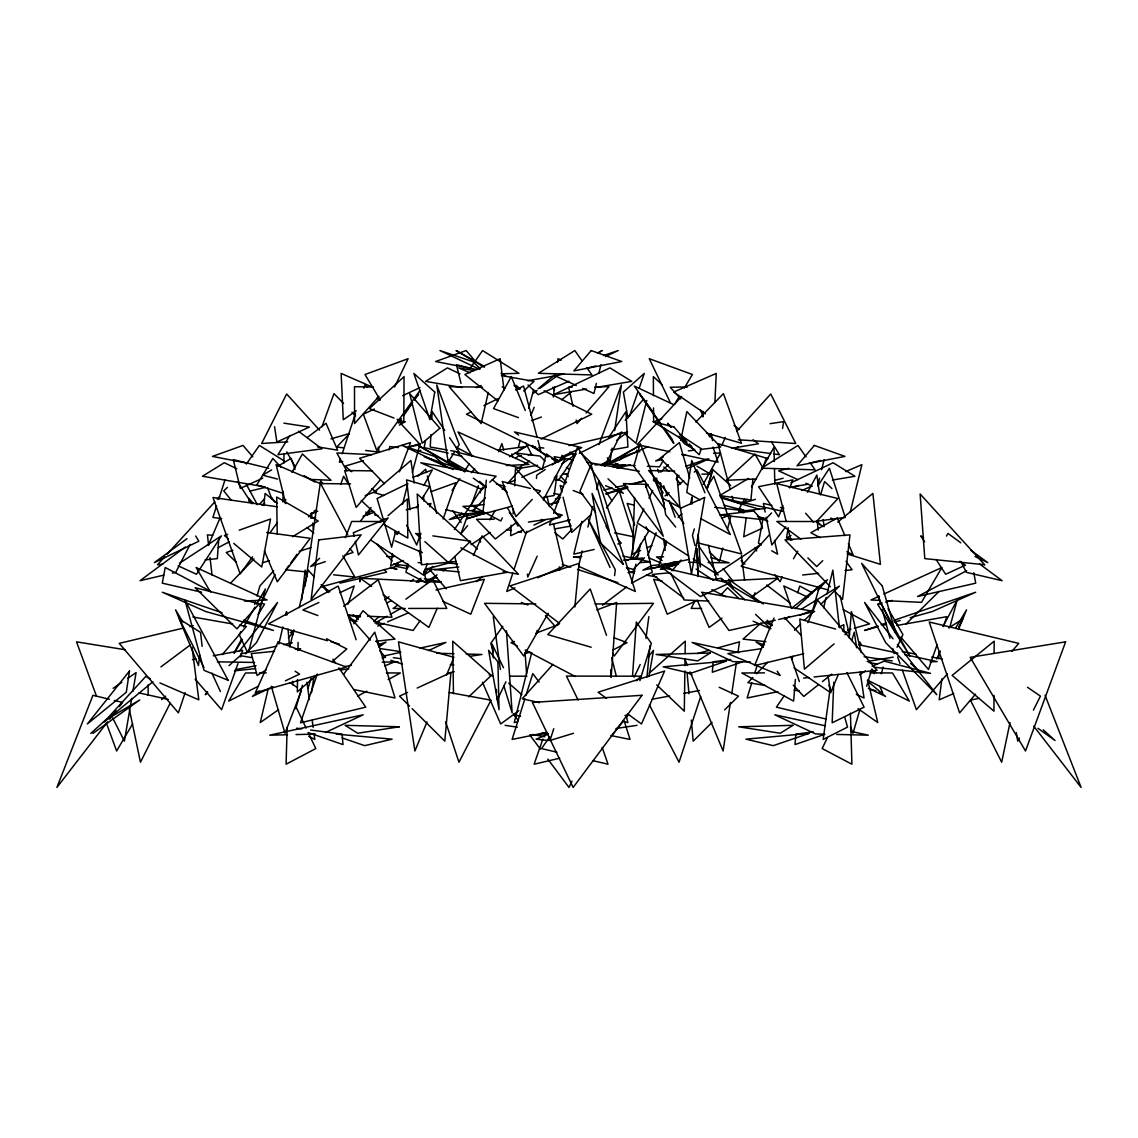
<?xml version="1.0" encoding="UTF-8"?>
<svg xmlns="http://www.w3.org/2000/svg" width="1138" height="1138" viewBox="0 0 1138 1138"><rect width="100%" height="100%" fill="white"/><g stroke="black" fill="none" stroke-linecap="round" stroke-linejoin="round"><path stroke-width="1.5" d="M702.843 416.536L702.857 411.273M994 695.418L993.958 711.165L952.136 675.403L994.171 641.178L994.128 653.425M684.863 670.922L684.294 711.165L656.726 684.934M684.948 665.673L685.048 658.674M685.119 653.425L685.289 641.178L649.272 673.113M297.516 679.486L297.331 691.861L317.388 674.464M297.985 649.428L298.099 642.358M282.921 502.029L283.163 491.445M283.817 463.18L284.016 454.346M287.146 727.282L286.093 764.21L315.809 748.576L308.355 732.844M632.643 552.215L634.52 497.477M833.77 682.345L832.177 722.801L864.098 707.167L846.857 672.544M714.906 402.582L716.243 373.435L673.696 392.055L705.46 413.805M511.133 525.187L510.606 535.685L523.067 530.009M513.124 513.892L513.394 508.629M514.604 485.826L515.528 468.287L560.01 517.42L528.373 522.086M430.918 434.645L430.235 447.035L447.291 450.022M431.786 418.713L432.184 411.629L444.745 430.434M632.529 676.185L636.313 622.031L651.377 643.368L639.897 680.652M218.724 539.398L217.33 558.616L205.025 559.882M611.12 677.323L616.668 602.457L596.853 609.996M536.453 478.501L536.709 475.172L545.187 469.567M795.405 679.386L793.613 701.093L741.805 672.985L764.508 672.871M849.218 637.721L851.466 611.561L861.182 652.543M574.875 606.952L579.043 563.367L510.023 585.914L559.626 623.453M646.967 677.138L649.954 645.715M752.915 479.155L750.909 500.051L719.657 495.556L748.662 478.387M486.339 480.165L482.782 514.106L512.527 506.026M263.817 505.542L265.111 493.437L277.259 503.337M199.605 655.758L198.481 665.588L175.579 609.84L182.862 621.988M301.741 599.783L305.155 570.138L306.833 576.966M938.594 658.646L939.405 651.647M553.281 397.062L554.576 386.607M557.577 362.197L558.004 358.712L561.219 360.149M941.88 678.888L939.177 699.842L953.758 693.497M614.563 575.6L615.317 569.768L588.246 519.198L610.011 567.407M746.172 518.018L743.711 536.795L762.474 528.16L759.146 518.402M645.943 638.461L648.845 616.668M829.844 690.922L823.172 739.43L847.54 727.097L844.666 717.068M392.454 553.836L390.761 565.785L403.151 560.479M612.073 448.159L610.011 462.227L607.237 457.817M614.662 430.591L621.405 384.9L598.915 444.602M304.984 586.212L320.589 481.018L322.936 483.636M730.397 702.487L723.099 750.995L690.112 671.847M731.706 693.824L736.4 662.643M737.965 652.245L739.529 641.846L717.68 647.935M782.588 428.414L783.613 421.615L770.056 423.677M311.471 692.686L313.875 677.281M131.709 698.291L124.383 741.151L112.648 717.879M132.876 691.435L136.105 672.586L127.499 678.476M788.221 527.876L786.472 538.089L790.995 535.457M648.916 676.513L653.525 650.324L648.361 656.74M480.279 492.854L480.876 489.468M630.993 558.004L637.038 524.917M763.185 517.733L758.463 543.21L761.407 544.889M425.47 440.648L424.161 447.618L448.13 453.123M285.112 502.882L285.766 499.397M389.168 449.923L389.822 446.537L398.414 447.575M690.624 503.864L691.947 497.022L691.989 504.02M1010.003 722.602L1001.682 762.232L970.444 700.183L979.05 698.277M407.774 563.708L405.953 572.201L426.665 583.14L423.848 571.077M680.666 440.321L686.854 411.629L720.653 447.035L700.24 449.482M488.316 392.425L481.146 423.564L449.14 386.692L482.484 387.133M631.903 581.418L635.9 564.192M637.109 559.014L640.708 543.509M268.326 688.405L260.246 722.559L278.554 709.671M278.838 644.008L282.893 626.924M285.723 614.975L286.534 611.561L286.833 615.046M582.229 550.948L578.602 566.297L635.388 591.476L598.759 481.018L596.739 489.539M587.877 527.065L592.713 506.595M289.749 646.996L293.86 629.911M299.194 607.706L308.242 570.138L314.102 576.738M596.412 383.35L593.936 393.506L582.713 388.385M598.887 373.193L600.935 364.729M817.923 485.001L819.559 478.23M821.622 469.766L824.097 459.61M581.859 521.403L573.822 554.149L594.136 549.455M823.628 607.706L826.145 597.464M826.985 594.05L832.845 570.138L839.46 627.692M850.257 512.114L861.893 464.645L845.605 471.63M531.716 652.543L514.262 722.559L517.733 721.791M536.411 633.752L537.25 630.338M707.722 487.889L712.36 469.183L730.667 485.57M722.801 548.047L719.444 561.489L709.33 551.873M727.424 529.583L730.795 516.14M646.754 400.448L635.986 443.251L625.872 434.673M395.569 531.731L391.628 547.207L377.091 498.544L407.802 483.607L402.553 504.234M542.328 469.055L546.311 453.934L557.819 461.615M518.359 447.262L520.166 440.463M528.729 408.172L533.694 389.481M248.525 651.846L265.382 588.958L256.647 604.164M412.326 472.512L420.078 443.607L408.414 447.106M881.324 673.767L883.116 667.053M949.732 627.522L957.172 600.139L943.046 626.341M694.336 528.9L692.459 535.486L694.977 545.443M254.613 604.449L255.581 601.077M257.017 596.028L259.905 585.914L273.618 570.892M295.724 708.704L302.423 685.304M308.014 688.49L310.959 678.419M859.844 709.771L853.002 733.27L850.456 726.67M866.701 686.257L871.594 669.457M820.498 494.902L824.595 481.545L831.949 488.543M751.791 682.814L747.111 698.007L777.851 691.662M754.907 672.686L756.998 665.929M762.716 647.366L764.281 642.301M666.527 541.105L658.831 565.785L689.514 559.313M707.537 487.277L712.772 470.52M851.708 640.538L854.311 632.173L856.615 647.764M524.846 698.917L512.114 739.43L546.88 732.374M525.898 695.546L532.783 673.596L539.128 682.046M216.59 505.955L212.891 517.42L221.64 518.587M218.709 499.411L225.04 479.752M553.779 728.676L549.939 740.497L573.481 733.285M700.681 696.598L679.045 762.232L649.385 704.835M340.475 458.856L339.352 462.227L342.794 461.473M342.154 453.82L355.54 413.478M363.918 388.271L365.042 384.9L367.432 387.503M512.854 573.068L506.751 591.476L514.874 587.877M513.963 569.711L526.738 531.218M185.153 692.686L178.396 712.872L119.248 643.368L182.948 628.19M797.567 592.784L799.815 586.07L812.219 592.784M347.958 604.278L354.217 585.97L339.778 592.727M420.69 533.338L416.693 544.974L406.593 525.201M429.823 506.737L430.975 503.409L427.66 504.262M317.303 674.123L300.475 722.801L365.725 707.167L338.911 667.864M629.385 416.423L637.977 391.628M639.129 388.314L644.293 373.435L623.396 392.055L627.934 418.002M542.883 739.031L534.12 764.21L559.697 758.207M937.086 644.72L928.466 669.471L900.827 637.166M943.388 626.569L946.83 616.668L896.787 625.487M526.268 650.239L525.102 653.553L530.109 652.088M427.419 563.424L423.35 574.96L370.974 540.251M443.123 518.942L455.911 482.697L431.032 491.687M238.013 663.511L221.583 709.685L195.195 679.144M240.36 656.911L242.707 650.324L213.233 655.773M762.346 469.411L766.287 458.372M340.632 484.546L343.605 476.281L348.228 483.721M321.983 426.707L333.975 393.606L343.576 403.492M551.261 520.038L549.469 524.988L570.181 519.867M553.651 513.423L577.549 447.291L611.988 500.891M468.187 513.907L460.947 533.779L467.562 525.656M471.203 505.628L478.429 485.741M647.849 555.529L656.142 532.74M753.214 597.678L755.006 592.784M399.381 471.843L410.562 442.554L359.594 458.329L384.459 483.735M301.513 690.368L284.998 733.27L271.299 686.257M782.987 505.571L778.648 516.823L758.577 486.68L792.887 479.866L789.786 487.903M345.426 537.62L351.727 521.46L381.685 521.531M498.657 451.715L501.901 443.607L503.736 450.051M773.954 618.034L754.579 665.588L803.741 653.724M958.466 629.513L966.56 609.84L955.635 628.062M530.863 415.384L534.191 407.304M782.147 576.852L780.099 581.76L774.793 574.747M427.02 721.919L414.901 750.995L398.471 641.846L453.934 657.323M446.537 675.076L453.265 658.93M838.365 674.379L830.968 691.861L829.005 685.133M208.354 545.301L220.075 517.918M721.833 445.427L725.233 437.533M437.262 608.247L428.898 627.408L383.122 594.633M791.678 659.471L793.072 656.256M807.795 622.586L817.61 600.139L877.071 670.325L814.068 676.982M473.422 555.387L482.085 535.884L518.459 574.263L503.138 571.432M537.207 556.155L527.776 577.051L527.392 574.135M936.73 658.93L940.358 651.036M897.029 647.238L902.932 634.606L888.109 608.73M827.411 737.566L822.191 748.576L851.907 764.21L850.442 713.213M505.926 681.804L497.334 699.842L496.993 696.356M643.866 508.985L637.266 522.897L688.732 556.027M649.001 498.16L652.671 490.421M394.53 387.048L408.101 358.712L364.999 374.502L380.248 400.021M572.016 781.152L569 787.439L547.805 759.089M634.065 677.295L640.182 664.592M694.92 600.85L691.235 608.417L701.62 608.432M260.346 604.577L275.055 574.462M502.299 517.875L500.777 521.005L485.627 512.954M170.131 703.284L140.458 762.232L129.248 708.818M1019.321 738.05L1017.756 741.151L1016.291 732.588M1033.404 710.112L1040.445 696.143L1027.543 687.309M958.779 626.896L962.748 619.072L948.665 627.948M190.146 544.405L175.75 572.329L172.35 573.125M543.281 499.995L565.216 458.443L521.83 477.249M398.897 531.432L397.219 534.504L394.658 532.072M423.948 485.286L432.298 469.909L412.667 477.419M807.553 492.256L816.885 475.072L819.488 493.65M234.015 652.913L241.711 638.959M259.663 606.426L261.37 603.325L264.557 604.107L258.113 614.492M703.142 484.39L720.539 452.967L713.526 453.294M793.471 558.786L797.766 551.162M744.579 499.184L739.387 508.33L745.717 511.232M751.493 486.964L773.982 447.291L774.309 461.416M291.968 472.398L302.409 454.019L331.03 480.264L309.764 479.397M489.795 519.881L495.044 510.678M240.957 631.562L239.208 634.606L247.33 651.974M243.575 626.995L254.912 607.208M548.231 613.268L523.708 656L484.532 603.325L535.799 603.908M663.141 460.748L659.599 466.808L647.394 466.239M132.691 723.796L116.631 750.995L106.303 722.872M674.464 404.516L678.945 397.02M684.322 388.001L692.402 374.502L649.286 358.712L670.41 402.795M632.187 558.474L648.546 531.446L645.929 526.809M946.446 536.041L948.025 533.452L960.799 542.826M289.834 435.541L277.985 454.688L321.912 448.827L298.526 431.274M416.48 507.776L418.357 504.76M422.084 498.729L429.538 486.68L406.579 479.866L410.064 509.781M234.144 653.041L242.437 639.698M706.399 488.188L713.796 476.281L741.692 553.993L697.807 542.883M454.617 451.942L448.144 462.227L436.75 384.9L459.24 444.602L456.466 449.012M452.113 490.464L459.752 478.557M464.546 471.118L469.325 463.664M817.824 486.011L829.403 468.287L845.264 517.42L817.24 521.147M608.588 437.661L625.971 411.629L627.92 447.035L610.864 450.022M427.916 569.1L424.005 574.96L431.359 570.223M454.403 529.554L482.853 487.078M575.344 455.47L558.516 480.264L555.23 479.952M784.366 695.517L776.415 707.167L826.216 719.088M677.082 478.131L678.973 475.385M398.471 423.123L401.486 418.741M403.492 415.839L412.553 402.724M414.559 399.808L418.585 393.99L414.517 399.637M353.89 623.752L363.036 610.693L394.971 639.101L375.611 641.306M549.682 736.94L541.532 748.576L556.88 752.19M246.32 464.091L259.421 445.442L284.173 460.89M469.482 369.224L482.569 350.561L518.985 373.292L501.716 373.833M502.811 626.298L490.763 643.368L493.38 651.832M420.235 620.551L413.151 630.466L375.455 622.116M420.022 390.377L376.792 450.662L363.349 414.218L374.359 409.04M288.924 565.558L285.894 569.768L307.089 572.001M290.944 562.741L296.99 554.32M398.257 422.255L400.291 419.438M403.336 415.185L412.482 402.468M606.611 508.003L619.1 490.72L633.738 536.795L614.62 532.84M252.579 556.781L240.175 573.879L212.977 497.491L277.274 506.808M270.133 532.541L277.359 522.57M343.562 674.421L374.743 632.173L395.028 698.007L354.032 689.557M551.717 505.343L560.081 494.048M785.761 526.851L771.834 544.974L766.201 517.264M107.513 721.947L56.9 787.439L92.946 695.29L109.419 699.258M109.675 719.159L116.133 710.795M119.362 706.613L122.591 702.431L114.355 700.453M471.488 472.697L474.631 468.628M207.472 691.932L205.281 694.721L207.713 692.245M239.208 651.391L277.516 602.457L256.434 642.657L245.467 653.824M556.269 503.081L559.469 498.985M360.39 521.218L371.102 507.562M612.102 735.176L622.97 721.577M626.227 717.495L628.404 714.778L624.99 715.518M418.613 582.371L420.832 579.626L416.309 582.329M671.946 570.835L681.093 559.967M288.369 637.934L294.088 631.177M459.667 515.599L461.914 512.968M975.522 694.152L959.604 712.872L929.234 622.031L1018.752 643.368L1011.924 651.377M222.195 654.663L246.377 626.398L239.478 625.189M947.385 673.838L916.417 709.685L902.334 670.111M581.575 418.286L577.009 423.564L576.212 420.093M586.141 413.023L609.015 386.692L594.975 386.877M625.26 420.249L643.838 398.926M259.72 504.148L264.258 498.97M380.135 480.151L356.137 507.392L344.629 470.52L372.467 470.876M502.327 489.354L504.675 486.708M508.202 482.754L521.133 468.244L457.049 452.199L478.557 473.38M552.954 664.407L522.242 698.76L539.554 702.672M769.316 534.803L741.165 566.297L828.649 590.067M379.011 396.309L354.558 423.564L354.501 386.692L373.406 387.005M164.683 556.88L157.513 564.733L162.791 564.192M167.073 554.263L214.84 501.858M217.23 499.226L219.62 496.609M736.642 431.473L770.753 393.99L795.746 443.507L738.292 439.78M145.977 676.2L103.828 722.289L152.905 681.719M747.197 499.241L743.697 503.067L755.419 499.326M720.71 595.146L727.538 587.734L739.003 598.616M681.562 396.579L637.138 444.602L669.841 451.729M816.458 521.588L837.924 498.544L776.756 483.607L786.187 521.417M817.852 590.124L827.497 579.754L791.408 608.417M429.154 570.152L432.596 566.496M634.094 558.914L638.944 553.793M348.811 434.389L336.748 447.035L343.548 447.846M532.299 499.44L515.927 516.595L502.242 481.545L530.507 488.43M538.146 493.323L540.493 490.862L533.836 489.24M572.215 529.113L562.784 538.957L554.775 532.684M644.478 557.776L633.297 569.398L626.455 567.577M771.578 512.954L765.988 518.772L757.439 516.481M230.758 582.941L254.03 558.886M695.83 422.056L723.412 393.606L741.407 443.251L706.47 433.08M485.414 497.903L472.327 511.332L482.868 511.474M752.844 677.523L747.879 682.629L765.02 685.417M756.557 673.71L767.723 662.245M558.573 462.028L562.158 458.372L552.257 464.901M515.571 458.571L518.089 456.068L521.403 455.655M712.061 722.402L693.184 741.151L691.307 720.055M724.636 709.899L738.477 696.143L719.202 687.309M645.531 487.078L648.048 484.589M660.709 472.128L668.291 464.66M906.161 623.866L939.049 591.461M794.409 630.21L800.668 624.079M804.41 620.395L813.172 611.817M820.669 604.463L839.417 586.07L801.536 609.115M822.746 560.678L816.7 566.539L807.852 557.904M227.429 487.377L223.745 490.862L231.327 500.35M376.408 624.008L378.954 621.59M468.742 696.854L491.303 675.403L452.711 641.178L453.465 693.668M523.75 391.017L533.964 381.372L501.445 375.554M485.869 485.898L482.043 489.511L420.79 462.753L496.097 476.253L489.71 482.284M678.148 517.491L682.003 513.85M591.106 514.476L571.731 532.484L563.082 497.221M795.306 608.702L819.687 585.97L812.76 609.982L799.758 615.416M319.622 558.26L310.617 566.539L325.297 561.674M373.776 621.419L379.011 616.611M416.906 581.845L420.832 578.246M90.798 733.413L105.123 720.411L139.732 699.955L92.918 733.398M615.729 463.422L613.126 465.769L617.906 463.507M619.641 459.908L623.553 456.395L638.176 451.459M417.802 476.21L425.64 469.183L426.48 472.583M535.472 391.173L532.854 393.506L537.093 390.419M538.089 388.826L555.572 374.231M229.037 665.616L240.246 655.659L252.408 657.707M760.909 623.183L743.029 639.101L765.902 641.704M636.028 680.809L641.263 676.2L566.454 676.086L578.076 699.984M308.426 516.808L316.492 509.838M332.111 661.704L346.82 648.945L326.506 638.774M380.248 522.299L384.132 518.956M388.015 515.628L407.418 498.97L407.817 538.089L383.307 524.049M161.667 699.628L165.721 696.172M258.938 690.866L252.408 696.428L272.836 686.755M834.097 643.88L804.424 669.144L799.786 619.072L835.633 629.058M844.88 634.691L847.582 632.401L842.461 630.964M665.033 495.898L669.03 492.64M678.348 485.073L683.668 480.734M694.308 472.085L696.968 469.909L730.34 534.504L700.994 518.757M837.781 522.043L872.889 493.437L880.442 564.363L847.113 553.907M561.631 399.822L571.276 392.112M554.249 477.789L556.923 475.67L554.064 495.556L543.623 497.249M818.435 684.735L803.755 696.428L793.286 685.161M822.447 681.548L831.793 674.123M516.737 522.228L495.371 538.957L476.523 519.284L494.205 519.198M262.039 505.144L264.813 502.996M343.662 606.269L378.186 579.754L391.984 617.237L367.546 616.227M602.457 605.217L626.554 586.98M307.075 437.646L326.037 423.308L337.616 450.179L317.445 446.836M616.682 440.25L627.664 431.956L569.057 445.598M476.111 581.618L482.953 576.468M738.235 446.765L735.489 448.827L770.625 453.507M160.927 666.882L190.231 645.004M185.295 547.051L140.017 580.707L163.844 575.117M187.016 538.658L154.384 562.613L198.837 541.219L195.693 536.041M518.843 710.667L500.663 723.981L482.441 682.259M539.924 388.371L559.725 373.975M397.361 605.359L393.108 608.446L405.213 608.446M405.853 599.185L432.767 579.626L446.765 608.417L408.684 608.432M601.846 465.769L610.324 459.61L601.12 464.788M721.976 618.19L709.102 627.408L697.267 600.252M752.019 596.682L777.78 578.246L723.114 581.006M384.729 599.826L389.054 596.739M410.733 581.333L413.635 579.285M356.265 410.832L343.278 419.723L341.144 373.435L372.667 387.219M113.16 688.291L121.766 682.402M561.987 463.82L576.326 454.019M378.741 647.01L386.052 642.045L377.844 644.947M859.574 674.834L865.349 670.951M714.65 574.96L761.208 544.106M179.505 563.253L221.384 535.884L196.476 574.263L178.154 565.842M426.138 581.987L437.092 574.861M443.038 570.991L446.025 569.057M471.047 544.661L490.165 532.356M266.136 669.912L257.131 675.446L251.285 653.61L274.201 651.32M297.644 650.523L300.645 648.674L295.354 649.201M292.523 536.738L318.242 520.976L276.676 497.022L277.203 533.765M509.454 456.694L525.998 446.537L497.733 450.278M517.69 468.358L529.54 461.118M784.864 619.257L789.416 616.497M399.31 425.157L405.228 421.615L400.363 422.867M271.655 469.866L262.679 475.172L277.544 479.084M277.644 466.324L291.115 458.372L295.041 469.411M604.378 466.424L639.954 445.442L603.937 465.627M374.871 623.112L387.076 616.227M390.121 614.506L400.804 608.489M357.659 696.129L366.806 691.179M388.143 679.599L400.334 672.985L386.365 672.914M366.422 513.793L372.61 510.478M633.823 570.693L630.736 572.329L634.207 572.955M631.49 583.14L652.202 572.201L644.606 536.539M612.87 650.097L626.995 642.657L613.78 637.636M218.34 547.563L229.321 541.802M663.312 456.964L655.63 461.004L662.472 459.425M966.646 570.721L917.527 596.54L975.735 583.154L973.772 572.713M579.384 453.351L621.874 431.956L605.587 464.432L595.003 464.901M386.621 603.026L391.372 600.636M258.554 686.114L228.681 701.093L245.495 672.985L255.865 672.914M839.076 627.038L843.77 624.691L843.87 631.761M471.217 411.871L466.452 414.218L540.692 450.662L537.99 440.463M483.906 405.626L498.188 398.584M515.628 389.978L523.565 386.081L537.079 437.063M519.042 449.894L528.516 445.243M541.162 439.026L591.703 414.218L544.106 390.761M417.618 451.786L420.79 450.278M790.924 482.825L833.101 462.753L854.937 476.253L832.376 480.08M605.473 356.578L618.19 350.561L603.567 355.497M285.41 680.809L299.55 674.123L295.112 671.221M402.667 395.697L419.965 387.56M428.613 650.566L445.911 642.444L419.936 648.119M325.482 732.474L363.207 714.778L269.706 735.176L287.245 734.764M318.91 602.471L302.864 609.982L317.843 615.558M560.892 457.277L581.703 447.618L514.476 431.956L518.587 435.057M407.56 692.459L399.523 696.143L409.595 706.143M417.191 688.035L450.918 672.586L444.816 741.151L412.112 708.647M696.911 600.551L667.238 614.193L653.667 579.285L662.302 581.191M647.75 446.722L609.043 464.432L635.189 465.655M533.964 525.045L544.86 520.08L541.361 519.511M879.005 596.284L870.94 599.968L879.66 600.38M883.842 594.064L941.908 567.492L921.495 602.343L886.63 600.708M262.75 478.145L240.303 488.387L233.29 459.61L268.682 468.344M476.296 387.66L481.104 385.469M688.092 468.116L708.974 458.842M537.577 577.805L563.538 566.297L553.466 523.651M568.872 381.258L538.246 394.644L528.018 384.985M507.377 483.508L515.4 480.023M377.773 626.056L384.217 623.268M387.446 621.889L408.428 612.827M632.572 553.993L640.623 550.522M647.053 547.734L651.889 545.657M801.65 490.521L811.422 486.324M384.857 665.901L394.658 661.804M548.288 734.095L536.112 739.174L548.459 740.511M872.092 666.214L884.269 661.135L930.5 673.34L874.098 667.238M554.22 461.046L557.449 459.709M560.678 458.372L571.973 453.692L574.078 456.409M721.577 518.245L729.614 515.087M661.79 418.684L653.61 421.842L653.525 407.93M365.241 495.556L376.692 491.175M514.305 641.405L511.005 642.657L517.278 645.971M535.77 633.24L558.886 624.449M531.503 420.633L541.432 417.02M363.022 516.296L374.644 512.1M227.685 534.305L224.385 535.486L228.397 538.871M239.208 530.194L270.517 518.999L261.768 567.009L233.731 543.367M605.957 493.778L627.522 486.367M634.151 484.077L644.108 480.663M685.588 466.395L707.153 458.984M742.175 661.946L712.317 672.245L713.17 661.818L730.667 659.528M877.811 625.9L864.539 630.466L878.095 626.668M881.125 624.748L886.104 623.041M894.397 620.196L975.679 592.229L932.335 611.519L910.3 617.664M824.865 734.28L795.007 744.579L795.875 734.138L813.371 731.862M344.871 555.173L353.036 552.471L349.892 548.573M232.877 550.266L226.178 552.471L235.865 561.859M792.233 487.576L798.919 485.442M262.565 562.798L269.222 560.707M299.223 551.304L310.887 547.634M486.324 512.712L466.822 518.772L487.718 512.441M678.276 563.836L660.396 569.398L678.077 564.035M363.406 460.634L345.07 466.153L351.77 471.758M330.959 438.898L349.266 433.564M548.559 504.575L558.602 501.716M847.654 630.125L851.025 629.158M854.396 628.204L869.574 623.88L843.23 609.598M606.028 493.977L628.062 487.818M653.482 480.72L656.882 479.767M293.832 631.448L290.418 632.401L293.12 634.691M697.509 653.568L709.273 650.282M883.188 625.246L886.573 624.307M895.051 621.931L900.13 620.509M321.357 586.81L396.835 566.297L394.488 563.68M555.429 498.999L560.536 497.619M310.973 513.75L316.094 512.37M424.858 569.398L452.213 562.087L448.713 561.703M774.893 480.392L783.157 478.216M406.209 509.81L417.76 506.823M616.867 468.244L630.352 464.873M878.764 603.78L882.135 602.941M885.506 602.087L892.263 600.409M563.865 373.89L555.444 375.967L576.297 385.469M587.464 368.058L595.885 365.981M788.719 468.344L778.605 470.848L797.852 479.61M808.933 463.351L820.726 460.435M250.061 491.075L265.339 487.349M189.833 626.54L193.275 625.729M447.405 673.34L454.261 671.719M339.992 583.14L386.593 572.201L384.303 569.484M426.707 579.939L437.049 577.521M617.849 543.992L621.234 543.21L617.877 539.256M344.658 666.712L351.486 665.147M382.197 658.134L385.611 657.351L379.751 650.737M603.737 489.994L612.301 488.102M615.729 487.349L626.014 485.073M629.442 484.319L644.862 480.905M653.425 479.013L656.854 478.245M435.996 589.982L484.333 579.285L470.762 614.193L442.654 601.277M775.248 620.224L728.989 630.466L701.677 592.229L814.666 611.519L778.677 619.47M408.201 447.22L420.249 444.602L397.447 419.95M383.577 656.043L400.889 652.273M240.886 653.881L276.833 646.142M283.675 644.663L292.238 642.814M546.24 732.474L539.398 733.953L548.26 734.095M483.892 512.413L449.297 519.525L458.173 514.988L483.935 511.83M679.201 562.684L642.885 570.152L651.747 565.614L658.618 564.775M235.353 669.642L256.036 665.73M628.048 572.684L634.862 571.432M650.182 568.602L668.902 565.131M192.422 659.627L195.892 658.987M475.001 509.909L469.966 510.834L462.924 506.325L475.343 505.983M652.216 699.216L669.699 695.987M683.668 693.412L699.401 690.51M527.605 380.761L555.003 375.853M613.41 467.049L625.388 464.901M554.291 528.999L571.091 526.026L567.592 519.881M712.729 579.726L721.307 578.246L744.835 599.826M586.667 389.04L553.694 394.644L609.94 367.887L631.775 381.372L595.345 387.56M520.208 468.259L537.591 465.3M789.004 487.448L808.094 484.205M867.142 661.519L893.202 657.124M731.549 448.23L758.449 443.792L753.029 439.695M469.838 656.341L481.957 654.464L466.239 654.037M615.971 728.505L637.038 725.333M761.336 648.674L727.865 653.61L780.17 675.446L777.197 671.221M340.077 670.012L348.825 668.803M528.004 454.83L531.304 454.418M662.06 564.348L679.23 562.243M688.334 450.904L695.133 450.093M764.907 508.53L738.633 511.46L743.768 512.825M623.468 560.138L642.728 557.976M310.418 518.018L315.639 517.449M434.389 569.583L458.799 566.937M234.556 670.851L255.709 668.561M802.631 575.003L818.535 573.31M845.036 570.508L852.106 569.768L846.046 561.333M803.57 678.092L808.819 677.537M669.941 572.741L652.302 574.406L683.81 598.09M456.366 561.518L421.43 564.733L417.205 493.992L477.363 549.042M484.063 504.618L471.986 505.713L482.597 511.346M287.758 441.814L261.64 443.507L286.648 393.99L319.579 430.178M639.969 562.599L650.481 561.959L622.842 555.998M581.703 556.482L573.396 556.951L580.238 557.734M681.961 454.816L685.474 454.645M506.296 465.499L528.957 464.432L457.988 431.956L472.199 456.21M244.4 601.035L267.06 599.968L196.092 567.492L210.288 591.746M756.5 479.027L726.357 480.264L754.978 454.019L762.816 467.803M663.596 556.752L656.498 556.951L662.131 560.565M382.226 662.16L398.016 661.79M296.022 734.565L315.311 734.11M687.423 386.948L670.225 387.233L680.709 398.912M930.102 661.747L937.2 661.619L904.682 654.62M530.038 735.176L540.678 734.992M572.158 387.19L568.644 387.233L573.026 406.266M595.131 603.994L653.468 603.325L614.292 656L612.543 652.956M259.336 672.885L266.249 672.843M509.568 676.185L526.965 676.157M562.314 474.091L567.634 474.091M701.876 474.091L710.382 474.105L697.011 466.21M870.029 672.828L892.505 672.985L909.319 701.093L868.45 680.595M350.561 483.906L320.603 483.565L347.773 534.689M672.942 562.058L679.969 562.144M688.746 562.272L699.301 562.414M708.078 562.528L729.174 562.812L710.766 557.577M217.358 661.832L254.599 662.458M674.72 471.032L648.575 470.52L679.941 507.392L676.783 474.532M750.511 662.032L732.957 661.619L692.089 642.444L738.846 652.643M824.438 734.152L815.662 733.953L774.793 714.778L825.007 725.731M836.715 734.437L868.294 735.176L850.982 731.393M436.551 653.24L454.019 653.71M386.707 556.553L393.805 556.752M348.328 615.416L360.561 615.928M708.789 601.077L684.08 599.968L670.894 573.68M371.927 454.645L336.848 452.967L346.791 470.919M441.345 582.329L360.22 578.246L371.671 586.44M418.187 562.599L421.7 562.812M212.692 535.301L207.415 534.888L208.624 545.358M450.321 664.62L453.82 664.948M336.137 734.095L392.112 739.174L364.701 745.66L342.069 737.893M553.409 502.74L556.852 503.053M459.24 571.902L429.268 569.057L446.267 588.858M333.605 574.804L354.814 577.051L342.808 555.742M314.259 510.877L317.772 511.261M714.65 507.306L745.461 510.834L724.365 505.3M447.319 562.812L457.476 564.021M365.668 450.492L379.281 452.127L378.186 447.063M393.62 564.135L405.64 565.614L408.599 567.137M393.335 657.707L400.334 658.618M296.634 728.206L301.883 728.889M310.631 730.041L342.125 734.138L342.993 744.579L308.156 732.559M535.486 446.978L532.157 446.537L548.701 456.694M538.8 447.419L543.793 448.073M774.139 453.977L779.402 454.688L771.208 441.43M266.676 532.499L310.247 538.317L277.288 581.76L264.372 550.707M420.818 534.177L415.669 533.452L420.932 538.118M432.838 535.884L470.577 541.219L448.528 562.613L424.872 541.617M380.803 648.674L399.21 651.391M864.126 656.697L892.22 660.922M505.101 725.333L517.392 727.182M283.945 423.165L309.365 427.049L276.875 442.028L274.557 426.707M794.168 690.154L799.317 690.979M125.109 649.727L76.531 641.846L96.574 696.413M462.056 387.56L425.626 381.372L447.447 367.887L459.951 373.833M264.926 486.865L202.464 476.253L224.286 462.753L236.789 468.7M348.84 615.032L360.22 616.967M573.268 459.965L554.149 456.694L557.179 460.947M587.165 462.327L639.314 471.232M424.261 578.829L441.416 581.803M450.705 450.634L459.24 452.127L449.567 437.661M506.467 529.597L511.503 530.493M518.231 531.674L521.588 532.271M192.891 616.981L232.579 623.965M646.356 575.117L656.768 576.98M474.062 370.647L458.657 367.887L469.937 372.809M902.235 651.605L916.104 654.165M931.709 657.067L942.108 658.987M449.083 692.445L491.019 700.183L458.955 762.232L445.641 721.848M868.863 662.472L877.483 664.094M532.684 734.465L544.746 736.755M469.838 368.214L435.626 361.514L466.182 350.561L474.859 360.718M246.676 463.095L212.479 456.395L243.034 445.427L252.778 456.864M610.907 735.546L630.011 739.43L624.193 720.852M395.498 566.24L407.603 568.73M858.45 644.663L897.825 653.141M520.578 716.257L513.736 714.778L518.075 720.212M783.172 511.332L720.966 497.903L759.174 509.227M681.89 454.346L718.035 462.227L713.014 447.092M553.822 493.408L560.678 494.93M139.021 692.914L168.253 699.415M622.685 721.392L627.877 722.559L626.17 715.731M451.558 453.906L461.829 456.281M201.639 592.201L162.265 583.154L165.223 567.492L211.255 591.689M592.67 760.611L608.019 764.21L602.173 747.424M771.92 505.443L763.385 503.409L765.149 512.072M780.469 507.463L783.883 508.273M476.68 369.722L456.452 364.729L460.99 383.35M445.812 509.611L466.509 514.746M633.795 505.116L627.18 503.409L634.606 525.031M555.472 513.266L562.286 515.101L525.386 533.068L509.369 512.612M496.381 484.034L504.845 486.395M374.658 514.831L378.015 515.784M869.176 688.874L875.919 690.78M879.276 691.733L882.647 692.686L879.816 686.356M327.445 640.694L268.426 623.88L338.185 586.07L356.123 639.755M330.817 641.661L339.252 644.065M591.191 647.238L547.776 634.606L590.224 588.958L606.511 635.331M624.819 559.37L628.148 560.351M767.922 458.628L717.922 443.607L730.24 489.525M383.862 495.471L373.805 492.413L410.932 460.463L414.161 483.067M390.576 567.449L397.006 569.398L390.49 567.378M489.169 674.734L492.498 675.801M283.575 493.451L256.804 484.902L272.864 458.443L281.029 467.362M562.328 564.476L570.75 567.222M577.478 569.413L617.877 582.613M787.638 538.16L792.674 539.81M460.719 469.254L424.218 456.694L453.109 469.553M390.86 660.239L402.468 664.236M222.038 612.77L162.321 592.229L205.665 611.519L273.461 630.466L243.603 620.196M764.295 644.947L756.087 642.045L763.399 647.01M720.24 496.495L741.805 504.29M518.373 417.618L493.536 408.585L511.289 376.621L525.287 410.534M521.332 602.457L527.932 604.975M654.535 481.175L661.078 483.678M393.976 418.044L369.423 408.585L404.047 376.621L403.791 421.842L397.247 419.31M563.438 486.723L560.195 485.471L561.845 492.185M573.168 490.506L582.912 494.276M350.504 618.816L357.005 621.533M648.802 557.819L661.206 563.139M320.077 483.522L276.107 464.645L285.666 503.636M395 540.806L422.354 552.599M605.544 485.656L623.297 493.309L608.019 478.799M753.072 621.192L770.824 628.845L755.547 614.335M146.973 677.295L150.216 678.703M159.946 682.928L198.823 699.842L192.08 647.451M502.185 386.892L505.4 388.3M805.86 483.266L812.276 486.182M758.363 517.022L767.851 521.375M691.904 674.791L687.082 672.586L688.959 693.682M570.038 452.071L574.846 454.304M807.852 597.222L783.783 585.97L791.18 607.607M856.274 694.379L864.041 698.007L860.2 672.017M673.596 404.587L634.279 386.081L653.838 413.35M868.308 688.248L885.592 696.428L867.298 680.851M479.71 369.381L439.965 350.561L472.483 361.514L480.293 368.556M636.611 450.278L639.784 451.786M975.053 556.496L987.756 562.613L970.728 550.123M667.793 567.492L674.094 570.664M711.862 589.669L726.016 596.796M308.739 736.343L314.828 739.43L314.116 734.223M820.242 537.691L810.825 532.755L837.326 517.918L844.908 535.642M846.914 551.688L853.187 554.974L848.351 543.694M456.281 447.277L473.166 456.153M525.13 650.097L575.33 676.541M460.89 547.762L507.264 572.329L460.406 580.707L454.816 556.61M662.373 498.06L680.908 508.003M484.589 366.55L456.068 350.561L484.233 367.176M501.061 373.378L505.656 375.967M765.746 622.244L771.834 625.687M467.789 470.848L447.831 459.61L464.802 471.943M699.927 499.881L686.755 492.413L691.762 460.463L704.906 492.754M771.706 550.778L777.595 554.149L774.509 540.365M694.308 449.382L684.564 443.792L678.917 436.964M304.159 475.67L314.842 482M721.307 579.626L758.961 602.13M541.958 469.269L515.286 452.967L540.066 456.068L545.102 461.089M558.246 479.226L565.657 483.75M551.717 458.543L556.226 461.317M871.864 669.912L876.374 672.672M693.142 558.872L718.135 574.96L698.519 545.671M696.115 569.057L713.085 580.096M923.643 537.776L920.756 535.884L924.582 541.788M959.747 561.361L965.522 565.131L945.664 574.263L936.076 559.498M679.884 434.744L701.321 448.827L699.23 454.688L678.817 436.252M566.44 467.377L569.313 469.283M289.977 682.601L297.189 687.452M794.111 667.864L830.669 692.686L827.995 675.574M858.038 708.675L877.754 722.559L867.654 679.87M763.2 603.937L728.505 579.285L732.815 588.19M1037.984 728.334L1055.011 740.497L1043.29 729.856M513.978 385.284L519.639 389.395M473.28 478.102L486.011 487.349M606.511 698.376L598.104 692.231L664.606 671.036L641.476 723.981L627.493 713.739M800.868 539.184L776.87 521.46L817.255 521.531L818.137 530.024M979.491 563.879L1002.123 580.707L966.39 572.329L960.785 561.461M734.067 425.356L739.487 429.453M532.314 445.442L547.406 456.85M766.713 585.046L790.199 603.097M816.159 521.247L823.087 526.624M322.964 586.369L329.906 591.874M497.903 400.917L464.845 374.502L500.151 358.712L504.02 390.092M306.976 527.534L313.732 533.039M663.767 467.021L669.087 471.459M371.87 488.615L375.896 491.986M492.299 479.667L507.221 492.299M830.911 517.975L833.599 520.308M350.888 619.783L355.141 623.453M376.635 642.031L380.675 645.516M508.729 683.113L521.816 694.635M910.613 663.397L919.319 671.15M516.14 385.327L520.066 388.826M479.567 481.36L486.125 487.206M741.108 560.636L744.963 564.178M767.055 620.21L772.275 625.018M662.33 384.9L653.354 376.621L653.454 395.754M322.452 585.97L325.027 588.36M353.249 614.676L358.385 619.47M361.272 500.492L383.093 521.133M580.01 452.199L592.742 464.29M671.448 426.978L667.622 423.308L671.007 427.404M681.662 436.736L684.208 439.183M689.315 444.062L691.861 446.509M687.466 485.243L660.211 458.329L679.386 442.554L689.728 477.903M560.237 476.111L566.539 482.37M830.313 586.739L784.992 539.896L849.972 534.888L842.561 599.399L835.221 591.803M351.969 412.155L355.568 415.868M626.711 567.72L629.001 570.152M784.48 617.521L801.237 635.473M377.034 397.887L379.438 400.476M253.404 503.423L248.753 498.387L249.165 501.787M545.486 615.516L554.931 626.085M376.891 543.992L392.141 561.048M894.041 620.935L897.569 624.89M321.144 584.676L328.171 592.599M348.1 615.061L370.376 640.168M676.114 478.856L680.695 484.048M805.619 513.224L813.57 522.299M675.673 527.022L665.744 514.831L660.068 482.711M893.074 638.802L864.624 602.457L885.705 642.657L936.859 694.721L897.455 644.393M723.114 568.545L732.9 581.177M1033.717 726.129L1081.1 787.439L1045.054 695.29M754.594 548.132L756.713 550.934M513.907 713.711L516.026 716.556M529.796 734.977L540.394 749.16M595.643 512.413L579.967 491.218L591.049 464.645L609.228 530.763L606.085 526.538M665.019 509.042L633.823 466.153L640.239 443.607L664.251 503.608M452.867 510.877L461.189 522.399M660.922 423.677L639.57 393.99L673.781 443.507L672.103 439.225L663.966 427.916M816.771 520.607L819.801 524.817M566.283 473.693L568.303 476.523M806.045 456.921L797.98 445.442L761.564 468.173L815.107 469.838L810.071 462.654M581.874 360.604L574.818 350.561L538.402 373.292L591.945 374.957L586.909 367.787M332.95 659.13L335.938 663.497M656.341 482.697L663.212 492.939M670.083 503.195L683.81 523.693M271.754 497.619L274.642 501.986M237.429 481.573L251.911 503.736M365.81 512.015L367.659 514.988M507.363 507.633L518.032 526.112M286.762 451.871L295.411 467.135M552.784 387.276L554.476 390.32M246.363 484.447L257.401 504.746M203.958 667.579L179.391 619.072L200.53 632.401L202.137 646.398M525.699 442.782L531.901 455.157M503.494 667.764L492.014 643.966L493.337 657.935M295.667 706.086L306.108 728.121M211.938 673.155L220.402 691.548M859.958 642.045L861.366 645.203M872.007 668.945L874.14 673.696M684.735 658.93L687.423 665.389M267.601 487.903L271.939 499.141M657.679 469.183L658.874 472.498M663.71 485.741L667.323 495.684M669.13 500.649L675.161 517.221M897.64 656.911L899.987 663.511M790.839 656.498L799.345 681.534M700.738 410.121L702.971 416.835M708.547 433.649L709.671 437.006M397.532 562.499L398.57 565.785M503.807 685.745L512.157 712.872L506.438 630.765M561.873 455.257L562.841 458.571M732.075 496.324L733.441 501.431M878.579 595.757L880.869 604.25M882.235 609.356L889.973 638.247M892.704 648.447L894.07 653.553M511.844 453.934L512.726 457.291M664.777 540.322L666.086 545.486M695.816 548.758L700.425 567.009L698.191 534.433M787.909 528.302L790.896 540.322M611.689 657.664L616.383 676.456M427.333 475.983L436.608 513.38M479.767 538.644L480.606 542.086M840.057 595.757L849.517 635.032M708.391 545.23L716.584 579.697M547.008 496.367L549.426 506.595M419.04 550.394L421.444 560.735M354.131 536.169L353.349 532.755L388.115 517.918L358.47 554.974L355.312 541.304M368.84 510.706L369.509 514.12M711.207 433.692L712.53 440.648M823.13 519.582L824.182 526.595M663.539 538.487L665.218 550.422M306.976 682.259L309.351 699.586M312.21 720.368L313.163 727.296M493.28 616.668L500.336 669.471M311.314 512.897L311.983 518.018M312.651 523.139L313.547 529.967M741.435 555.643L744.579 580.152M210.018 557.563L212.024 574.989M559.299 566.852L559.626 570.337M496.339 689.372L496.666 692.857M288.028 629.001L289.379 644.691M292.537 681.321L292.85 684.806M525.073 652.942L526.61 673.838M696.712 548.559L698.135 576.525L696.897 548.744M423.578 495.713L423.763 501.005M774.466 468.486L774.822 484.375M610.807 669.642L610.85 676.712M148.096 684.92L148.139 695.418M359.921 578.289L359.764 581.76L359.935 578.26M318.74 539.896L311.115 599.399L361.13 534.888L318.74 539.896M129.476 671.036L126.304 692.231L87.342 723.981L129.476 671.036M704.65 497.491L691.534 573.879L680.424 508.316L704.65 497.491M434.759 392.055L429.922 419.723L413.862 373.435L434.759 392.055M1065.609 641.846L1025.509 750.995L970.173 657.323L1065.609 641.846M278.042 642.045L255.353 692.686L346.322 667.01L278.042 642.045M642.003 695.29L573.139 787.439L532.399 702.431L642.003 695.29M591.205 350.561L573.865 370.888L621.761 361.514L591.205 350.561M814.367 445.427L797.027 465.769L844.922 456.395L814.367 445.427M259.236 603.78L236.903 628.845L195.153 587.734L259.236 603.78M439.865 428.244L422.17 443.251L409.666 393.606L439.865 428.244M710.183 653.013L697.622 660.922L656.043 654.464L710.183 653.013M792.887 725.333L780.327 733.242L738.733 726.798L792.887 725.333M602.087 350.561L597.635 353.193L602.087 350.561M729.23 583.154L700.425 596.54L662.003 567.492L729.23 583.154M726.158 661.135L690.595 673.34L663.184 666.854L726.158 661.135M808.862 733.455L773.299 745.66L745.888 739.174L808.862 733.455M880.769 603.325L877.583 604.107L909.831 656L880.769 603.325M399.267 726.798L357.673 733.242L345.113 725.333L399.267 726.798M753.669 510.976L719.856 514.988L761.692 519.525L753.669 510.976M645.246 484.347L623.396 483.565L663.269 536.24L645.246 484.347M984.626 564.733L924.796 558.616L920.13 493.992L984.626 564.733M674.023 427.049L652.928 421.615L686.939 442.028L674.023 427.049M461.729 469.838L456.736 468.173L418.201 445.442L461.729 469.838M434.602 456.395L402.084 445.427L445.029 465.769L434.602 456.395M228.141 680.311L204.015 670.325L184.968 600.139L228.141 680.311M623.368 564.363L600.423 542.94L592.073 493.437L623.368 564.363M882.235 585.914L861.651 563.367L895.72 633.098L882.235 585.914M497.918 661.875L488.615 650.324L499.041 709.685L497.918 661.875"/></g></svg>
